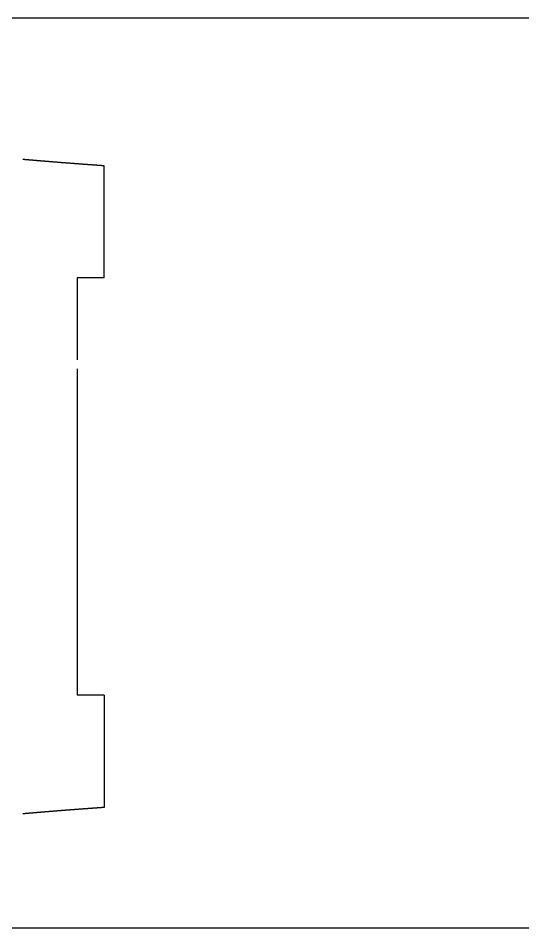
# Model space of a CAD drawing. Extents: x -234 to 666, y 203 to 303.
# Drawn here: x 269.4 to 325, y 203.5 to 303.5 of the extents above; entities that cross this region are included whole.
import ezdxf

# ---------------------------------------------------------------- set-up
doc = ezdxf.new("R2010")
doc.units = 0
doc.layers.get('0').update_dxf_attribs({"linetype": 'CONTINUOUS'})
doc.layers.add('90X10', color=1, linetype='CONTINUOUS')

msp = doc.modelspace()

# ---------------------------------------------------------------- linework, layer by layer
for p, q in [((278.91307, 274.92852), (278.91307, 287.25858)), ((278.91307, 274.92852), (275.93916, 274.92852)), ((275.93916, 274.92852), (275.93916, 265.92852)), ((275.93916, 264.92852), (275.93916, 229.04852)), ((278.91307, 229.04852), (275.93916, 229.04852)), ((278.91307, 229.04852), (278.91307, 216.71846))]:
    msp.add_line(p, q)
for points in [[(278.913, 287.259, 0), (278.872, 287.261, 0), (278.832, 287.264, 0), (278.791, 287.267, 0), (278.75, 287.27, 0), (278.709, 287.273, 0), (278.669, 287.276, 0), (278.628, 287.278, 0), (278.587, 287.281, 0), (278.547, 287.284, 0), (278.506, 287.287, 0), (278.465, 287.29, 0), (278.424, 287.293, 0), (278.384, 287.296, 0), (278.343, 287.299, 0), (278.302, 287.301, 0), (278.262, 287.304, 0), (278.221, 287.307, 0), (278.18, 287.31, 0), (278.14, 287.313, 0), (278.099, 287.316, 0), (278.058, 287.319, 0), (278.018, 287.322, 0), (277.977, 287.324, 0), (277.937, 287.327, 0), (277.896, 287.33, 0), (277.855, 287.333, 0), (277.815, 287.336, 0), (277.774, 287.339, 0), (277.734, 287.342, 0), (277.693, 287.345, 0), (277.652, 287.348, 0), (277.612, 287.351, 0), (277.571, 287.354, 0), (277.531, 287.356, 0), (277.49, 287.359, 0), (277.45, 287.362, 0), (277.409, 287.365, 0), (277.368, 287.368, 0), (277.328, 287.371, 0), (277.287, 287.374, 0), (277.247, 287.377, 0), (277.206, 287.38, 0), (277.166, 287.383, 0), (277.125, 287.386, 0), (277.085, 287.389, 0), (277.044, 287.392, 0), (277.004, 287.395, 0), (276.963, 287.398, 0), (276.923, 287.401, 0), (276.882, 287.404, 0), (276.842, 287.407, 0), (276.801, 287.41, 0), (276.761, 287.413, 0), (276.72, 287.416, 0), (276.68, 287.419, 0), (276.639, 287.422, 0), (276.599, 287.425, 0), (276.558, 287.428, 0), (276.518, 287.43, 0), (276.477, 287.433, 0), (276.437, 287.436, 0), (276.397, 287.439, 0), (276.356, 287.442, 0), (276.316, 287.446, 0), (276.275, 287.449, 0), (276.235, 287.452, 0), (276.195, 287.455, 0), (276.154, 287.458, 0), (276.114, 287.461, 0), (276.073, 287.464, 0), (276.033, 287.467, 0), (275.993, 287.47, 0), (275.952, 287.473, 0), (275.912, 287.476, 0), (275.871, 287.479, 0), (275.831, 287.482, 0), (275.791, 287.485, 0), (275.75, 287.488, 0), (275.71, 287.491, 0), (275.67, 287.494, 0), (275.629, 287.497, 0), (275.589, 287.5, 0), (275.549, 287.503, 0), (275.508, 287.506, 0), (275.468, 287.509, 0), (275.428, 287.512, 0), (275.387, 287.515, 0), (275.347, 287.519, 0), (275.307, 287.522, 0), (275.266, 287.525, 0), (275.226, 287.528, 0), (275.186, 287.531, 0), (275.145, 287.534, 0), (275.105, 287.537, 0), (275.065, 287.54, 0), (275.025, 287.543, 0), (274.984, 287.546, 0), (274.944, 287.549, 0), (274.904, 287.553, 0), (274.864, 287.556, 0), (274.823, 287.559, 0), (274.783, 287.562, 0), (274.743, 287.565, 0), (274.703, 287.568, 0), (274.662, 287.571, 0), (274.622, 287.574, 0), (274.582, 287.577, 0), (274.542, 287.581, 0), (274.501, 287.584, 0), (274.461, 287.587, 0), (274.421, 287.59, 0), (274.381, 287.593, 0), (274.341, 287.596, 0), (274.3, 287.599, 0), (274.26, 287.603, 0), (274.22, 287.606, 0), (274.18, 287.609, 0), (274.14, 287.612, 0), (274.099, 287.615, 0), (274.059, 287.618, 0), (274.019, 287.622, 0), (273.979, 287.625, 0), (273.939, 287.628, 0), (273.899, 287.631, 0), (273.858, 287.634, 0), (273.818, 287.637, 0), (273.778, 287.641, 0), (273.738, 287.644, 0), (273.698, 287.647, 0), (273.658, 287.65, 0), (273.617, 287.653, 0), (273.577, 287.657, 0), (273.537, 287.66, 0), (273.497, 287.663, 0), (273.457, 287.666, 0), (273.417, 287.669, 0), (273.377, 287.673, 0), (273.337, 287.676, 0), (273.297, 287.679, 0), (273.256, 287.682, 0), (273.216, 287.685, 0), (273.176, 287.689, 0), (273.136, 287.692, 0), (273.096, 287.695, 0), (273.056, 287.698, 0), (273.016, 287.702, 0), (272.976, 287.705, 0), (272.936, 287.708, 0), (272.896, 287.711, 0), (272.856, 287.715, 0), (272.816, 287.718, 0), (272.776, 287.721, 0), (272.736, 287.724, 0), (272.695, 287.728, 0), (272.655, 287.731, 0), (272.615, 287.734, 0), (272.575, 287.737, 0), (272.535, 287.741, 0), (272.495, 287.744, 0), (272.455, 287.747, 0), (272.415, 287.751, 0), (272.375, 287.754, 0), (272.335, 287.757, 0), (272.295, 287.76, 0), (272.255, 287.764, 0), (272.215, 287.767, 0), (272.175, 287.77, 0), (272.135, 287.774, 0), (272.095, 287.777, 0), (272.055, 287.78, 0), (272.015, 287.783, 0), (271.975, 287.787, 0), (271.935, 287.79, 0), (271.895, 287.793, 0), (271.855, 287.797, 0), (271.815, 287.8, 0), (271.775, 287.803, 0), (271.735, 287.807, 0), (271.695, 287.81, 0), (271.656, 287.813, 0), (271.616, 287.817, 0), (271.576, 287.82, 0), (271.536, 287.823, 0), (271.496, 287.827, 0), (271.456, 287.83, 0), (271.416, 287.833, 0), (271.376, 287.837, 0), (271.336, 287.84, 0), (271.296, 287.844, 0), (271.256, 287.847, 0), (271.216, 287.85, 0), (271.176, 287.854, 0), (271.136, 287.857, 0), (271.097, 287.86, 0), (271.057, 287.864, 0), (271.017, 287.867, 0), (270.977, 287.871, 0), (270.937, 287.874, 0), (270.897, 287.877, 0), (270.857, 287.881, 0), (270.817, 287.884, 0), (270.777, 287.887, 0), (270.737, 287.891, 0), (270.698, 287.894, 0), (270.658, 287.898, 0), (270.618, 287.901, 0), (270.578, 287.904, 0), (270.538, 287.908, 0), (270.498, 287.911, 0), (270.458, 287.915, 0), (270.419, 287.918, 0), (270.379, 287.922, 0), (270.339, 287.925, 0), (270.299, 287.928, 0), (270.259, 287.932, 0), (270.219, 287.935, 0), (270.179, 287.939, 0), (270.14, 287.942, 0), (270.1, 287.946, 0), (270.06, 287.949, 0), (270.02, 287.953, 0), (269.98, 287.956, 0), (269.941, 287.959, 0)], [(278.913, 216.718, 0), (278.872, 216.716, 0), (278.832, 216.713, 0), (278.791, 216.71, 0), (278.75, 216.707, 0), (278.709, 216.704, 0), (278.669, 216.701, 0), (278.628, 216.699, 0), (278.587, 216.696, 0), (278.547, 216.693, 0), (278.506, 216.69, 0), (278.465, 216.687, 0), (278.424, 216.684, 0), (278.384, 216.681, 0), (278.343, 216.679, 0), (278.302, 216.676, 0), (278.262, 216.673, 0), (278.221, 216.67, 0), (278.18, 216.667, 0), (278.14, 216.664, 0), (278.099, 216.661, 0), (278.058, 216.658, 0), (278.018, 216.655, 0), (277.977, 216.653, 0), (277.937, 216.65, 0), (277.896, 216.647, 0), (277.855, 216.644, 0), (277.815, 216.641, 0), (277.774, 216.638, 0), (277.734, 216.635, 0), (277.693, 216.632, 0), (277.652, 216.629, 0), (277.612, 216.626, 0), (277.571, 216.623, 0), (277.531, 216.621, 0), (277.49, 216.618, 0), (277.45, 216.615, 0), (277.409, 216.612, 0), (277.368, 216.609, 0), (277.328, 216.606, 0), (277.287, 216.603, 0), (277.247, 216.6, 0), (277.206, 216.597, 0), (277.166, 216.594, 0), (277.125, 216.591, 0), (277.085, 216.588, 0), (277.044, 216.585, 0), (277.004, 216.582, 0), (276.963, 216.579, 0), (276.923, 216.576, 0), (276.882, 216.573, 0), (276.842, 216.57, 0), (276.801, 216.567, 0), (276.761, 216.564, 0), (276.72, 216.561, 0), (276.68, 216.559, 0), (276.639, 216.556, 0), (276.599, 216.553, 0), (276.558, 216.55, 0), (276.518, 216.547, 0), (276.477, 216.544, 0), (276.437, 216.541, 0), (276.397, 216.538, 0), (276.356, 216.535, 0), (276.316, 216.532, 0), (276.275, 216.529, 0), (276.235, 216.526, 0), (276.195, 216.522, 0), (276.154, 216.519, 0), (276.114, 216.516, 0), (276.073, 216.513, 0), (276.033, 216.51, 0), (275.993, 216.507, 0), (275.952, 216.504, 0), (275.912, 216.501, 0), (275.871, 216.498, 0), (275.831, 216.495, 0), (275.791, 216.492, 0), (275.75, 216.489, 0), (275.71, 216.486, 0), (275.67, 216.483, 0), (275.629, 216.48, 0), (275.589, 216.477, 0), (275.549, 216.474, 0), (275.508, 216.471, 0), (275.468, 216.468, 0), (275.428, 216.465, 0), (275.387, 216.462, 0), (275.347, 216.459, 0), (275.307, 216.455, 0), (275.266, 216.452, 0), (275.226, 216.449, 0), (275.186, 216.446, 0), (275.145, 216.443, 0), (275.105, 216.44, 0), (275.065, 216.437, 0), (275.025, 216.434, 0), (274.984, 216.431, 0), (274.944, 216.428, 0), (274.904, 216.425, 0), (274.864, 216.421, 0), (274.823, 216.418, 0), (274.783, 216.415, 0), (274.743, 216.412, 0), (274.703, 216.409, 0), (274.662, 216.406, 0), (274.622, 216.403, 0), (274.582, 216.4, 0), (274.542, 216.396, 0), (274.501, 216.393, 0), (274.461, 216.39, 0), (274.421, 216.387, 0), (274.381, 216.384, 0), (274.341, 216.381, 0), (274.3, 216.378, 0), (274.26, 216.374, 0), (274.22, 216.371, 0), (274.18, 216.368, 0), (274.14, 216.365, 0), (274.099, 216.362, 0), (274.059, 216.359, 0), (274.019, 216.355, 0), (273.979, 216.352, 0), (273.939, 216.349, 0), (273.899, 216.346, 0), (273.858, 216.343, 0), (273.818, 216.34, 0), (273.778, 216.336, 0), (273.738, 216.333, 0), (273.698, 216.33, 0), (273.658, 216.327, 0), (273.617, 216.324, 0), (273.577, 216.32, 0), (273.537, 216.317, 0), (273.497, 216.314, 0), (273.457, 216.311, 0), (273.417, 216.308, 0), (273.377, 216.304, 0), (273.337, 216.301, 0), (273.297, 216.298, 0), (273.256, 216.295, 0), (273.216, 216.292, 0), (273.176, 216.288, 0), (273.136, 216.285, 0), (273.096, 216.282, 0), (273.056, 216.279, 0), (273.016, 216.275, 0), (272.976, 216.272, 0), (272.936, 216.269, 0), (272.896, 216.266, 0), (272.856, 216.262, 0), (272.816, 216.259, 0), (272.776, 216.256, 0), (272.736, 216.253, 0), (272.695, 216.249, 0), (272.655, 216.246, 0), (272.615, 216.243, 0), (272.575, 216.24, 0), (272.535, 216.236, 0), (272.495, 216.233, 0), (272.455, 216.23, 0), (272.415, 216.227, 0), (272.375, 216.223, 0), (272.335, 216.22, 0), (272.295, 216.217, 0), (272.255, 216.213, 0), (272.215, 216.21, 0), (272.175, 216.207, 0), (272.135, 216.203, 0), (272.095, 216.2, 0), (272.055, 216.197, 0), (272.015, 216.194, 0), (271.975, 216.19, 0), (271.935, 216.187, 0), (271.895, 216.184, 0), (271.855, 216.18, 0), (271.815, 216.177, 0), (271.775, 216.174, 0), (271.735, 216.17, 0), (271.695, 216.167, 0), (271.656, 216.164, 0), (271.616, 216.16, 0), (271.576, 216.157, 0), (271.536, 216.154, 0), (271.496, 216.15, 0), (271.456, 216.147, 0), (271.416, 216.144, 0), (271.376, 216.14, 0), (271.336, 216.137, 0), (271.296, 216.134, 0), (271.256, 216.13, 0), (271.216, 216.127, 0), (271.176, 216.123, 0), (271.136, 216.12, 0), (271.097, 216.117, 0), (271.057, 216.113, 0), (271.017, 216.11, 0), (270.977, 216.107, 0), (270.937, 216.103, 0), (270.897, 216.1, 0), (270.857, 216.096, 0), (270.817, 216.093, 0), (270.777, 216.09, 0), (270.737, 216.086, 0), (270.698, 216.083, 0), (270.658, 216.079, 0), (270.618, 216.076, 0), (270.578, 216.073, 0), (270.538, 216.069, 0), (270.498, 216.066, 0), (270.458, 216.062, 0), (270.419, 216.059, 0), (270.379, 216.055, 0), (270.339, 216.052, 0), (270.299, 216.049, 0), (270.259, 216.045, 0), (270.219, 216.042, 0), (270.179, 216.038, 0), (270.14, 216.035, 0), (270.1, 216.031, 0), (270.06, 216.028, 0), (270.02, 216.024, 0), (269.98, 216.021, 0), (269.941, 216.018, 0)]]:
    msp.add_polyline3d(points)
at = {"layer": '90X10', "color": 1, "linetype": 'CONTINUOUS'}
msp.add_lwpolyline([(-233.81347, 203.49024), (666.18653, 203.49024), (666.18653, 303.49024), (-233.81347, 303.49024)], close=True, dxfattribs=at)

doc.saveas('drawing.dxf')
